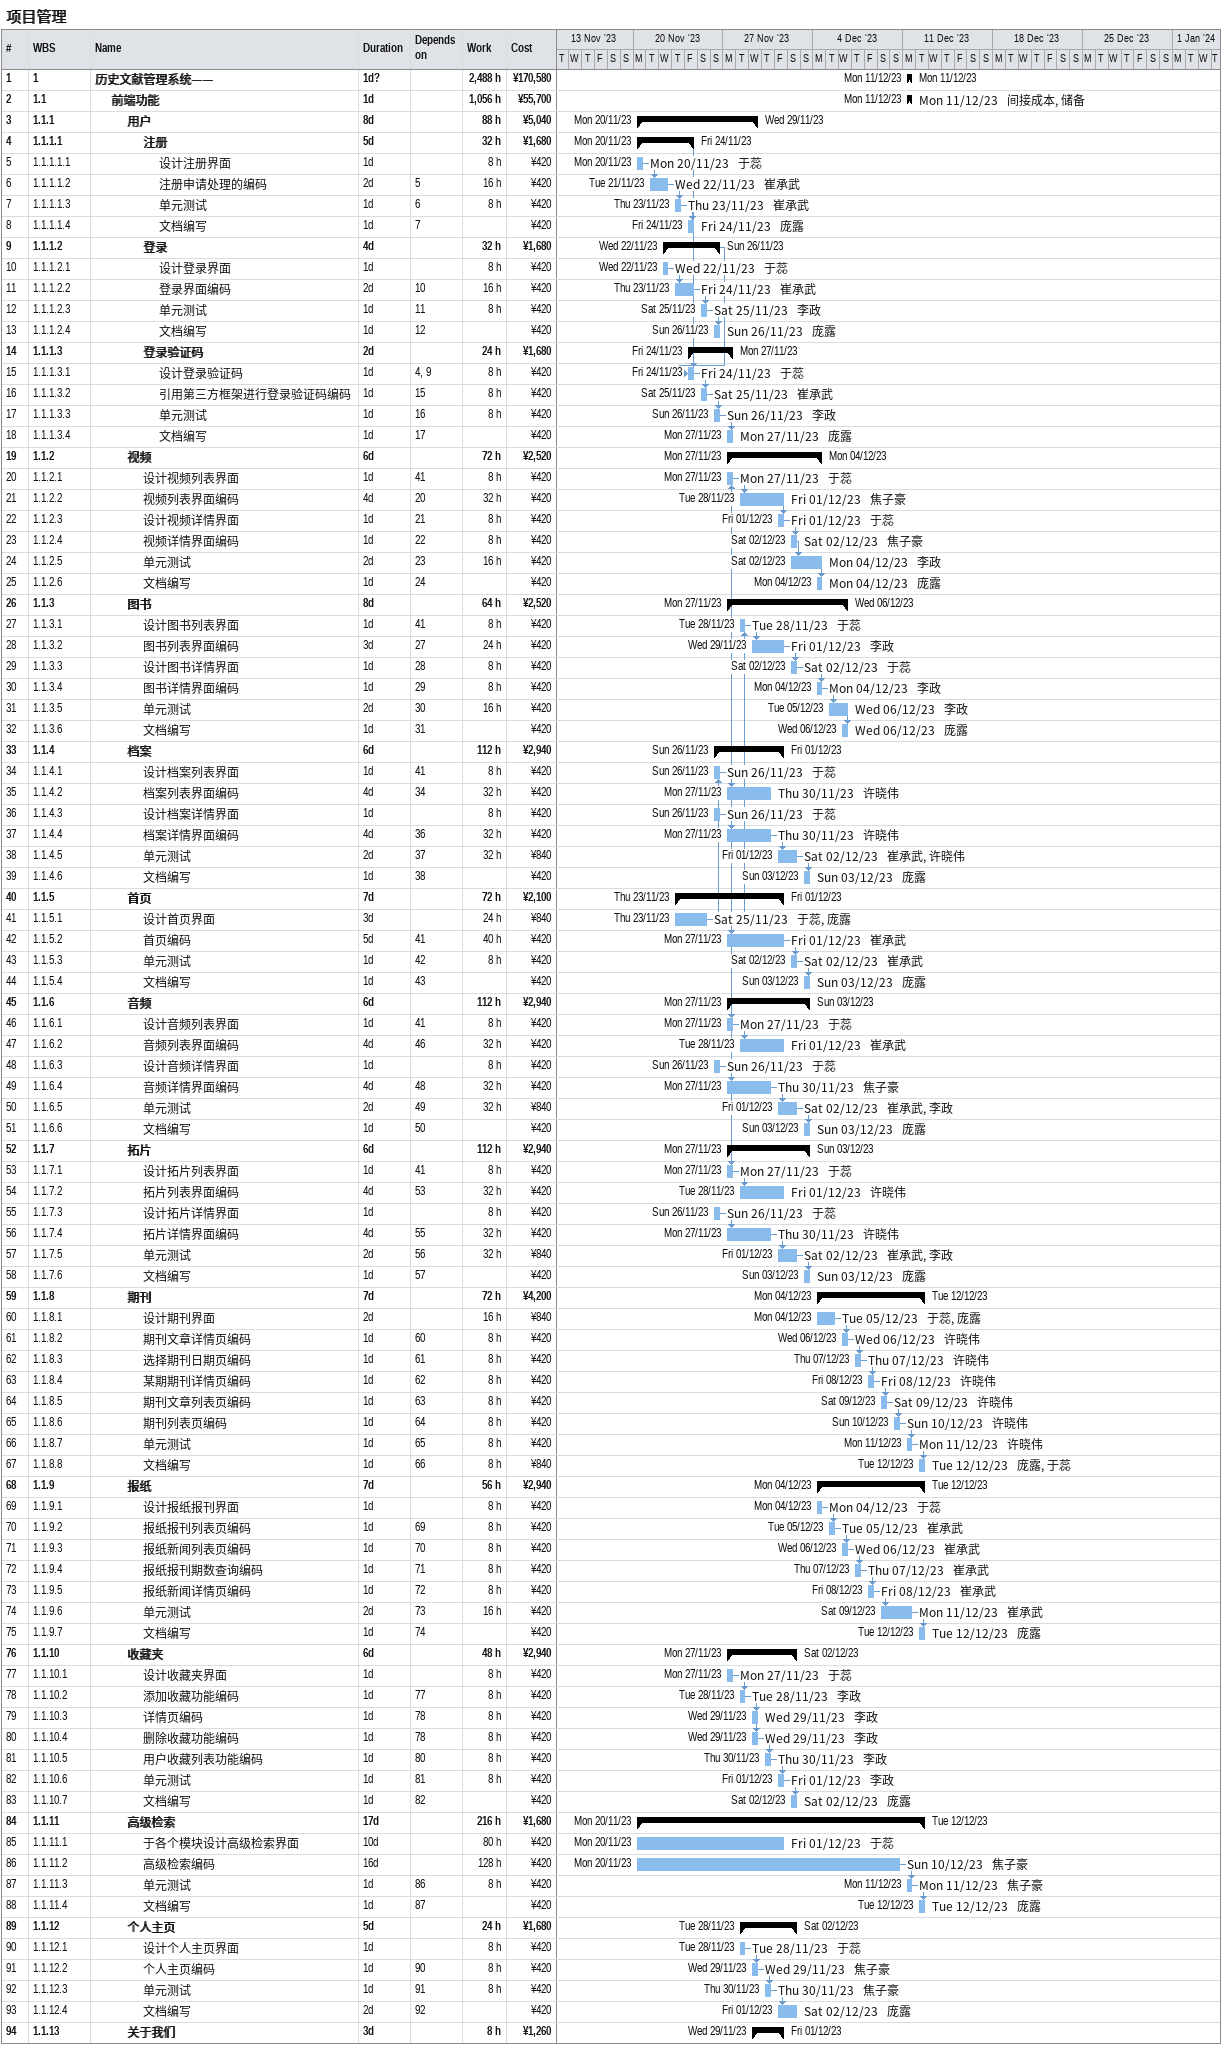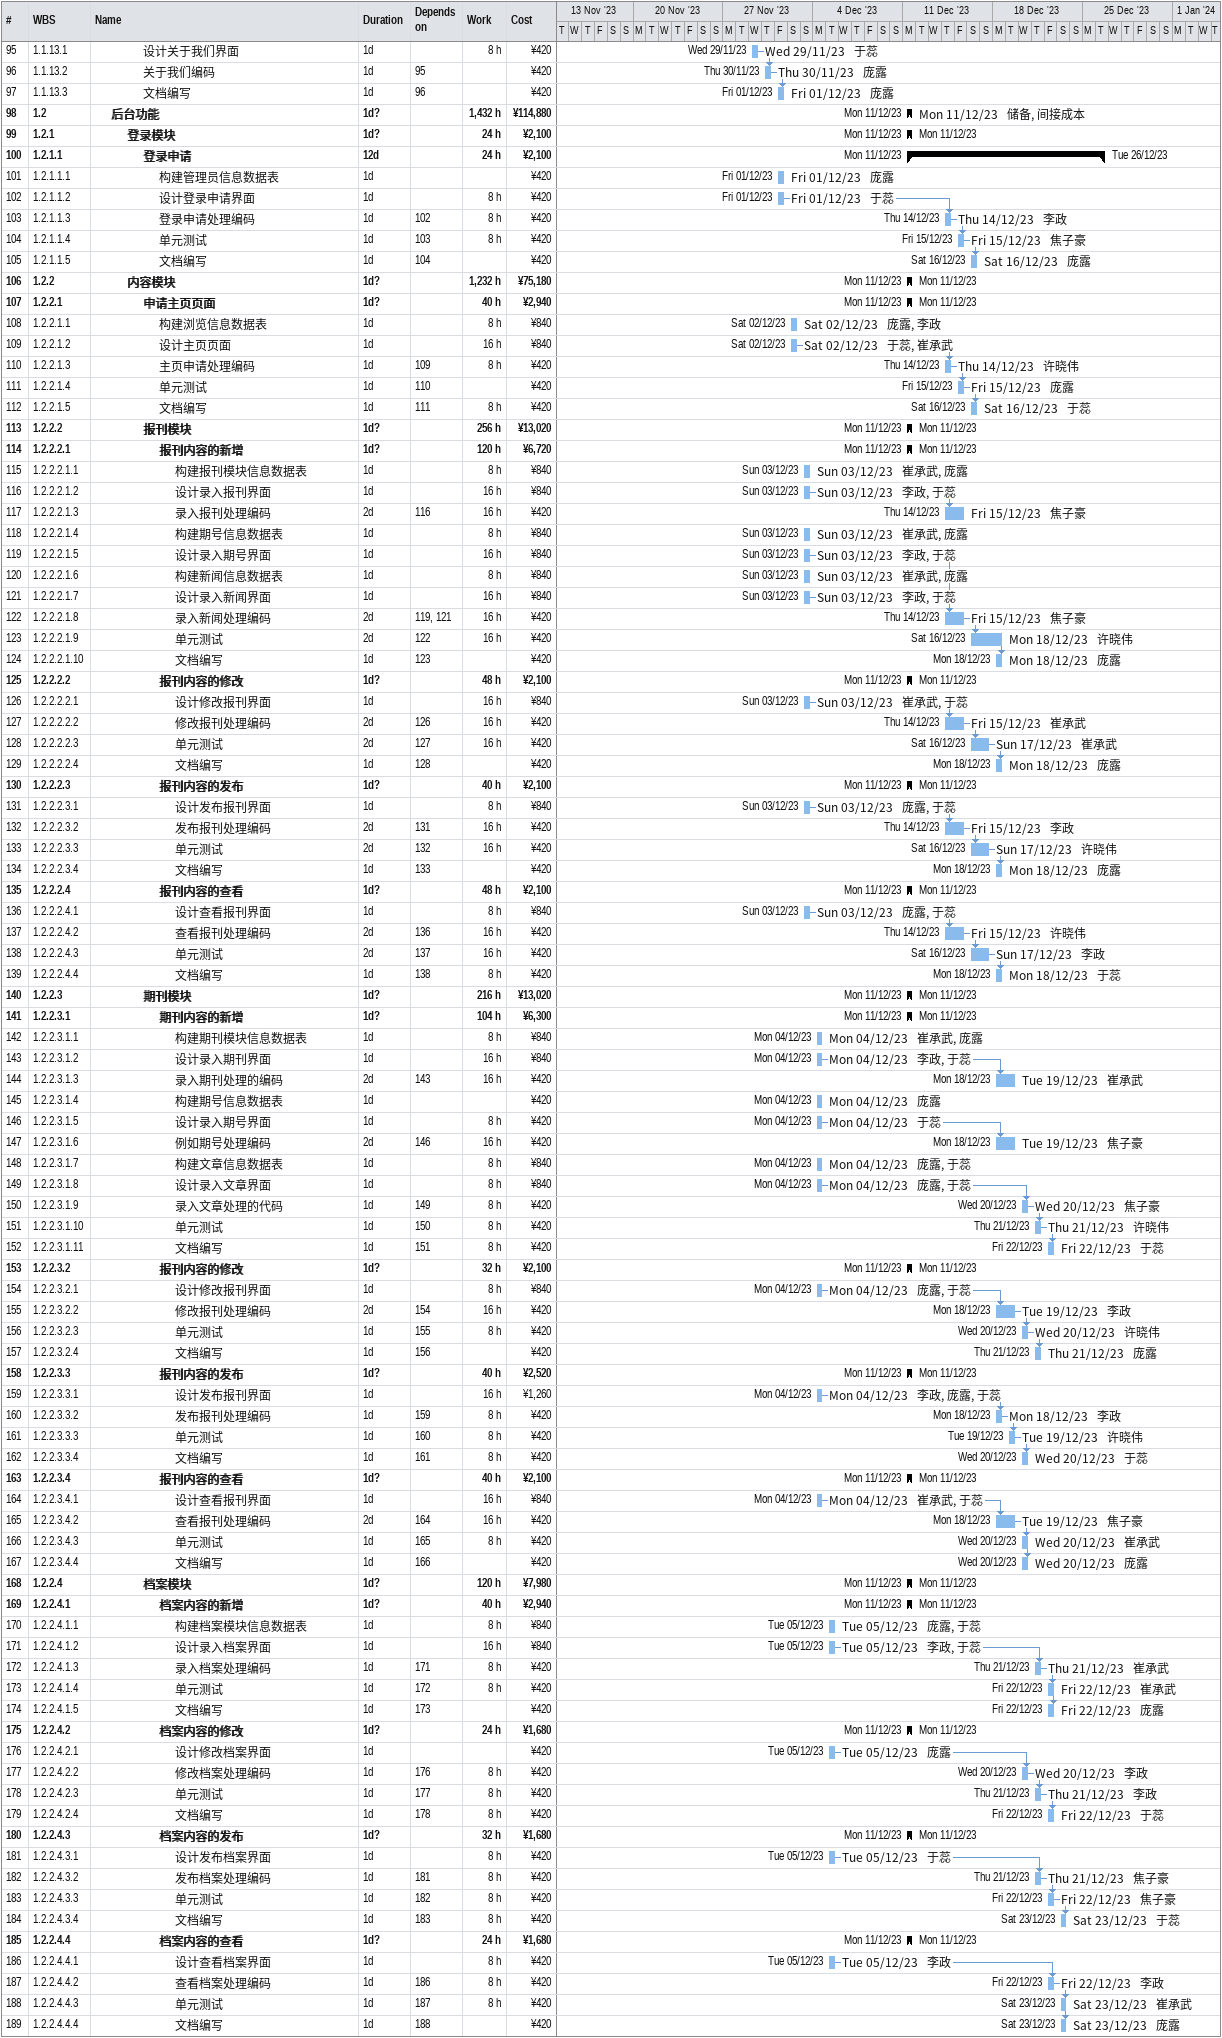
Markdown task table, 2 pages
项目管理

| ID | WBS | Task | Duration | Start | Finish | Predecessors | Resources | Work (h) | Cost (¥) |
|---|---|---|---|---|---|---|---|---|---|
| 1 | 1 | **历史文献管理系统——** | 1d? | 2023-12-11 | 2023-12-11 |  |  | 2488 | 170580 |
| 2 | 1.1 | **前端功能** | 1d | 2023-12-11 | 2023-12-11 |  | 间接成本, 储备 | 1056 | 55700 |
| 3 | 1.1.1 | **用户** | 8d | 2023-11-20 | 2023-11-29 |  |  | 88 | 5040 |
| 4 | 1.1.1.1 | **注册** | 5d | 2023-11-20 | 2023-11-24 |  |  | 32 | 1680 |
| 5 | 1.1.1.1.1 | 设计注册界面 | 1d | 2023-11-20 | 2023-11-20 |  | 于蕊 | 8 | 420 |
| 6 | 1.1.1.1.2 | 注册申请处理的编码 | 2d | 2023-11-21 | 2023-11-22 | 5 | 崔承武 | 16 | 420 |
| 7 | 1.1.1.1.3 | 单元测试 | 1d | 2023-11-23 | 2023-11-23 | 6 | 崔承武 | 8 | 420 |
| 8 | 1.1.1.1.4 | 文档编写 | 1d | 2023-11-24 | 2023-11-24 | 7 | 庞露 |  | 420 |
| 9 | 1.1.1.2 | **登录** | 4d | 2023-11-22 | 2023-11-26 |  |  | 32 | 1680 |
| 10 | 1.1.1.2.1 | 设计登录界面 | 1d | 2023-11-22 | 2023-11-22 |  | 于蕊 | 8 | 420 |
| 11 | 1.1.1.2.2 | 登录界面编码 | 2d | 2023-11-23 | 2023-11-24 | 10 | 崔承武 | 16 | 420 |
| 12 | 1.1.1.2.3 | 单元测试 | 1d | 2023-11-25 | 2023-11-25 | 11 | 李政 | 8 | 420 |
| 13 | 1.1.1.2.4 | 文档编写 | 1d | 2023-11-26 | 2023-11-26 | 12 | 庞露 |  | 420 |
| 14 | 1.1.1.3 | **登录验证码** | 2d | 2023-11-24 | 2023-11-27 |  |  | 24 | 1680 |
| 15 | 1.1.1.3.1 | 设计登录验证码 | 1d | 2023-11-24 | 2023-11-24 | 4, 9 | 于蕊 | 8 | 420 |
| 16 | 1.1.1.3.2 | 引用第三方框架进行登录验证码编码 | 1d | 2023-11-25 | 2023-11-25 | 15 | 崔承武 | 8 | 420 |
| 17 | 1.1.1.3.3 | 单元测试 | 1d | 2023-11-26 | 2023-11-26 | 16 | 李政 | 8 | 420 |
| 18 | 1.1.1.3.4 | 文档编写 | 1d | 2023-11-27 | 2023-11-27 | 17 | 庞露 |  | 420 |
| 19 | 1.1.2 | **视频** | 6d | 2023-11-27 | 2023-12-04 |  |  | 72 | 2520 |
| 20 | 1.1.2.1 | 设计视频列表界面 | 1d | 2023-11-27 | 2023-11-27 | 41 | 于蕊 | 8 | 420 |
| 21 | 1.1.2.2 | 视频列表界面编码 | 4d | 2023-11-28 | 2023-12-01 | 20 | 焦子豪 | 32 | 420 |
| 22 | 1.1.2.3 | 设计视频详情界面 | 1d | 2023-12-01 | 2023-12-01 | 21 | 于蕊 | 8 | 420 |
| 23 | 1.1.2.4 | 视频详情界面编码 | 1d | 2023-12-02 | 2023-12-02 | 22 | 焦子豪 | 8 | 420 |
| 24 | 1.1.2.5 | 单元测试 | 2d | 2023-12-02 | 2023-12-04 | 23 | 李政 | 16 | 420 |
| 25 | 1.1.2.6 | 文档编写 | 1d | 2023-12-04 | 2023-12-04 | 24 | 庞露 |  | 420 |
| 26 | 1.1.3 | **图书** | 8d | 2023-11-27 | 2023-12-06 |  |  | 64 | 2520 |
| 27 | 1.1.3.1 | 设计图书列表界面 | 1d | 2023-11-28 | 2023-11-28 | 41 | 于蕊 | 8 | 420 |
| 28 | 1.1.3.2 | 图书列表界面编码 | 3d | 2023-11-29 | 2023-12-01 | 27 | 李政 | 24 | 420 |
| 29 | 1.1.3.3 | 设计图书详情界面 | 1d | 2023-12-02 | 2023-12-02 | 28 | 于蕊 | 8 | 420 |
| 30 | 1.1.3.4 | 图书详情界面编码 | 1d | 2023-12-04 | 2023-12-04 | 29 | 李政 | 8 | 420 |
| 31 | 1.1.3.5 | 单元测试 | 2d | 2023-12-05 | 2023-12-06 | 30 | 李政 | 16 | 420 |
| 32 | 1.1.3.6 | 文档编写 | 1d | 2023-12-06 | 2023-12-06 | 31 | 庞露 |  | 420 |
| 33 | 1.1.4 | **档案** | 6d | 2023-11-26 | 2023-12-01 |  |  | 112 | 2940 |
| 34 | 1.1.4.1 | 设计档案列表界面 | 1d | 2023-11-26 | 2023-11-26 | 41 | 于蕊 | 8 | 420 |
| 35 | 1.1.4.2 | 档案列表界面编码 | 4d | 2023-11-27 | 2023-11-30 | 34 | 许晓伟 | 32 | 420 |
| 36 | 1.1.4.3 | 设计档案详情界面 | 1d | 2023-11-26 | 2023-11-26 |  | 于蕊 | 8 | 420 |
| 37 | 1.1.4.4 | 档案详情界面编码 | 4d | 2023-11-27 | 2023-11-30 | 36 | 许晓伟 | 32 | 420 |
| 38 | 1.1.4.5 | 单元测试 | 2d | 2023-12-01 | 2023-12-02 | 37 | 崔承武, 许晓伟 | 32 | 840 |
| 39 | 1.1.4.6 | 文档编写 | 1d | 2023-12-03 | 2023-12-03 | 38 | 庞露 |  | 420 |
| 40 | 1.1.5 | **首页** | 7d | 2023-11-23 | 2023-12-01 |  |  | 72 | 2100 |
| 41 | 1.1.5.1 | 设计首页界面 | 3d | 2023-11-23 | 2023-11-25 |  | 于蕊, 庞露 | 24 | 840 |
| 42 | 1.1.5.2 | 首页编码 | 5d | 2023-11-27 | 2023-12-01 | 41 | 崔承武 | 40 | 420 |
| 43 | 1.1.5.3 | 单元测试 | 1d | 2023-12-02 | 2023-12-02 | 42 | 崔承武 | 8 | 420 |
| 44 | 1.1.5.4 | 文档编写 | 1d | 2023-12-03 | 2023-12-03 | 43 | 庞露 |  | 420 |
| 45 | 1.1.6 | **音频** | 6d | 2023-11-27 | 2023-12-03 |  |  | 112 | 2940 |
| 46 | 1.1.6.1 | 设计音频列表界面 | 1d | 2023-11-27 | 2023-11-27 | 41 | 于蕊 | 8 | 420 |
| 47 | 1.1.6.2 | 音频列表界面编码 | 4d | 2023-11-28 | 2023-12-01 | 46 | 崔承武 | 32 | 420 |
| 48 | 1.1.6.3 | 设计音频详情界面 | 1d | 2023-11-26 | 2023-11-26 |  | 于蕊 | 8 | 420 |
| 49 | 1.1.6.4 | 音频详情界面编码 | 4d | 2023-11-27 | 2023-11-30 | 48 | 焦子豪 | 32 | 420 |
| 50 | 1.1.6.5 | 单元测试 | 2d | 2023-12-01 | 2023-12-02 | 49 | 崔承武, 李政 | 32 | 840 |
| 51 | 1.1.6.6 | 文档编写 | 1d | 2023-12-03 | 2023-12-03 | 50 | 庞露 |  | 420 |
| 52 | 1.1.7 | **拓片** | 6d | 2023-11-27 | 2023-12-03 |  |  | 112 | 2940 |
| 53 | 1.1.7.1 | 设计拓片列表界面 | 1d | 2023-11-27 | 2023-11-27 | 41 | 于蕊 | 8 | 420 |
| 54 | 1.1.7.2 | 拓片列表界面编码 | 4d | 2023-11-28 | 2023-12-01 | 53 | 许晓伟 | 32 | 420 |
| 55 | 1.1.7.3 | 设计拓片详情界面 | 1d | 2023-11-26 | 2023-11-26 |  | 于蕊 | 8 | 420 |
| 56 | 1.1.7.4 | 拓片详情界面编码 | 4d | 2023-11-27 | 2023-11-30 | 55 | 许晓伟 | 32 | 420 |
| 57 | 1.1.7.5 | 单元测试 | 2d | 2023-12-01 | 2023-12-02 | 56 | 崔承武, 李政 | 32 | 840 |
| 58 | 1.1.7.6 | 文档编写 | 1d | 2023-12-03 | 2023-12-03 | 57 | 庞露 |  | 420 |
| 59 | 1.1.8 | **期刊** | 7d | 2023-12-04 | 2023-12-12 |  |  | 72 | 4200 |
| 60 | 1.1.8.1 | 设计期刊界面 | 2d | 2023-12-04 | 2023-12-05 |  | 于蕊, 庞露 | 16 | 840 |
| 61 | 1.1.8.2 | 期刊文章详情页编码 | 1d | 2023-12-06 | 2023-12-06 | 60 | 许晓伟 | 8 | 420 |
| 62 | 1.1.8.3 | 选择期刊日期页编码 | 1d | 2023-12-07 | 2023-12-07 | 61 | 许晓伟 | 8 | 420 |
| 63 | 1.1.8.4 | 某期期刊详情页编码 | 1d | 2023-12-08 | 2023-12-08 | 62 | 许晓伟 | 8 | 420 |
| 64 | 1.1.8.5 | 期刊文章列表页编码 | 1d | 2023-12-09 | 2023-12-09 | 63 | 许晓伟 | 8 | 420 |
| 65 | 1.1.8.6 | 期刊列表页编码 | 1d | 2023-12-10 | 2023-12-10 | 64 | 许晓伟 | 8 | 420 |
| 66 | 1.1.8.7 | 单元测试 | 1d | 2023-12-11 | 2023-12-11 | 65 | 许晓伟 | 8 | 420 |
| 67 | 1.1.8.8 | 文档编写 | 1d | 2023-12-12 | 2023-12-12 | 66 | 庞露, 于蕊 | 8 | 840 |
| 68 | 1.1.9 | **报纸** | 7d | 2023-12-04 | 2023-12-12 |  |  | 56 | 2940 |
| 69 | 1.1.9.1 | 设计报纸报刊界面 | 1d | 2023-12-04 | 2023-12-04 |  | 于蕊 | 8 | 420 |
| 70 | 1.1.9.2 | 报纸报刊列表页编码 | 1d | 2023-12-05 | 2023-12-05 | 69 | 崔承武 | 8 | 420 |
| 71 | 1.1.9.3 | 报纸新闻列表页编码 | 1d | 2023-12-06 | 2023-12-06 | 70 | 崔承武 | 8 | 420 |
| 72 | 1.1.9.4 | 报纸报刊期数查询编码 | 1d | 2023-12-07 | 2023-12-07 | 71 | 崔承武 | 8 | 420 |
| 73 | 1.1.9.5 | 报纸新闻详情页编码 | 1d | 2023-12-08 | 2023-12-08 | 72 | 崔承武 | 8 | 420 |
| 74 | 1.1.9.6 | 单元测试 | 2d | 2023-12-09 | 2023-12-11 | 73 | 崔承武 | 16 | 420 |
| 75 | 1.1.9.7 | 文档编写 | 1d | 2023-12-12 | 2023-12-12 | 74 | 庞露 |  | 420 |
| 76 | 1.1.10 | **收藏夹** | 6d | 2023-11-27 | 2023-12-02 |  |  | 48 | 2940 |
| 77 | 1.1.10.1 | 设计收藏夹界面 | 1d | 2023-11-27 | 2023-11-27 |  | 于蕊 | 8 | 420 |
| 78 | 1.1.10.2 | 添加收藏功能编码 | 1d | 2023-11-28 | 2023-11-28 | 77 | 李政 | 8 | 420 |
| 79 | 1.1.10.3 | 详情页编码 | 1d | 2023-11-29 | 2023-11-29 | 78 | 李政 | 8 | 420 |
| 80 | 1.1.10.4 | 删除收藏功能编码 | 1d | 2023-11-29 | 2023-11-29 | 78 | 李政 | 8 | 420 |
| 81 | 1.1.10.5 | 用户收藏列表功能编码 | 1d | 2023-11-30 | 2023-11-30 | 80 | 李政 | 8 | 420 |
| 82 | 1.1.10.6 | 单元测试 | 1d | 2023-12-01 | 2023-12-01 | 81 | 李政 | 8 | 420 |
| 83 | 1.1.10.7 | 文档编写 | 1d | 2023-12-02 | 2023-12-02 | 82 | 庞露 |  | 420 |
| 84 | 1.1.11 | **高级检索** | 17d | 2023-11-20 | 2023-12-12 |  |  | 216 | 1680 |
| 85 | 1.1.11.1 | 于各个模块设计高级检索界面 | 10d | 2023-11-20 | 2023-12-01 |  | 于蕊 | 80 | 420 |
| 86 | 1.1.11.2 | 高级检索编码 | 16d | 2023-11-20 | 2023-12-10 |  | 焦子豪 | 128 | 420 |
| 87 | 1.1.11.3 | 单元测试 | 1d | 2023-12-11 | 2023-12-11 | 86 | 焦子豪 | 8 | 420 |
| 88 | 1.1.11.4 | 文档编写 | 1d | 2023-12-12 | 2023-12-12 | 87 | 庞露 |  | 420 |
| 89 | 1.1.12 | **个人主页** | 5d | 2023-11-28 | 2023-12-02 |  |  | 24 | 1680 |
| 90 | 1.1.12.1 | 设计个人主页界面 | 1d | 2023-11-28 | 2023-11-28 |  | 于蕊 | 8 | 420 |
| 91 | 1.1.12.2 | 个人主页编码 | 1d | 2023-11-29 | 2023-11-29 | 90 | 焦子豪 | 8 | 420 |
| 92 | 1.1.12.3 | 单元测试 | 1d | 2023-11-30 | 2023-11-30 | 91 | 焦子豪 | 8 | 420 |
| 93 | 1.1.12.4 | 文档编写 | 2d | 2023-12-01 | 2023-12-02 | 92 | 庞露 |  | 420 |
| 94 | 1.1.13 | **关于我们** | 3d | 2023-11-29 | 2023-12-01 |  |  | 8 | 1260 |
| 95 | 1.1.13.1 | 设计关于我们界面 | 1d | 2023-11-29 | 2023-11-29 |  | 于蕊 | 8 | 420 |
| 96 | 1.1.13.2 | 关于我们编码 | 1d | 2023-11-30 | 2023-11-30 | 95 | 庞露 |  | 420 |
| 97 | 1.1.13.3 | 文档编写 | 1d | 2023-12-01 | 2023-12-01 | 96 | 庞露 |  | 420 |
| 98 | 1.2 | **后台功能** | 1d? | 2023-12-11 | 2023-12-11 |  | 储备, 间接成本 | 1432 | 114880 |
| 99 | 1.2.1 | **登录模块** | 1d? | 2023-12-11 | 2023-12-11 |  |  | 24 | 2100 |
| 100 | 1.2.1.1 | **登录申请** | 12d | 2023-12-11 | 2023-12-26 |  |  | 24 | 2100 |
| 101 | 1.2.1.1.1 | 构建管理员信息数据表 | 1d | 2023-12-01 | 2023-12-01 |  | 庞露 |  | 420 |
| 102 | 1.2.1.1.2 | 设计登录申请界面 | 1d | 2023-12-01 | 2023-12-01 |  | 于蕊 | 8 | 420 |
| 103 | 1.2.1.1.3 | 登录申请处理编码 | 1d | 2023-12-14 | 2023-12-14 | 102 | 李政 | 8 | 420 |
| 104 | 1.2.1.1.4 | 单元测试 | 1d | 2023-12-15 | 2023-12-15 | 103 | 焦子豪 | 8 | 420 |
| 105 | 1.2.1.1.5 | 文档编写 | 1d | 2023-12-16 | 2023-12-16 | 104 | 庞露 |  | 420 |
| 106 | 1.2.2 | **内容模块** | 1d? | 2023-12-11 | 2023-12-11 |  |  | 1232 | 75180 |
| 107 | 1.2.2.1 | **申请主页页面** | 1d? | 2023-12-11 | 2023-12-11 |  |  | 40 | 2940 |
| 108 | 1.2.2.1.1 | 构建浏览信息数据表 | 1d | 2023-12-02 | 2023-12-02 |  | 庞露, 李政 | 8 | 840 |
| 109 | 1.2.2.1.2 | 设计主页页面 | 1d | 2023-12-02 | 2023-12-02 |  | 于蕊, 崔承武 | 16 | 840 |
| 110 | 1.2.2.1.3 | 主页申请处理编码 | 1d | 2023-12-14 | 2023-12-14 | 109 | 许晓伟 | 8 | 420 |
| 111 | 1.2.2.1.4 | 单元测试 | 1d | 2023-12-15 | 2023-12-15 | 110 | 庞露 |  | 420 |
| 112 | 1.2.2.1.5 | 文档编写 | 1d | 2023-12-16 | 2023-12-16 | 111 | 于蕊 | 8 | 420 |
| 113 | 1.2.2.2 | **报刊模块** | 1d? | 2023-12-11 | 2023-12-11 |  |  | 256 | 13020 |
| 114 | 1.2.2.2.1 | **报刊内容的新增** | 1d? | 2023-12-11 | 2023-12-11 |  |  | 120 | 6720 |
| 115 | 1.2.2.2.1.1 | 构建报刊模块信息数据表 | 1d | 2023-12-03 | 2023-12-03 |  | 崔承武, 庞露 | 8 | 840 |
| 116 | 1.2.2.2.1.2 | 设计录入报刊界面 | 1d | 2023-12-03 | 2023-12-03 |  | 李政, 于蕊 | 16 | 840 |
| 117 | 1.2.2.2.1.3 | 录入报刊处理编码 | 2d | 2023-12-14 | 2023-12-15 | 116 | 焦子豪 | 16 | 420 |
| 118 | 1.2.2.2.1.4 | 构建期号信息数据表 | 1d | 2023-12-03 | 2023-12-03 |  | 崔承武, 庞露 | 8 | 840 |
| 119 | 1.2.2.2.1.5 | 设计录入期号界面 | 1d | 2023-12-03 | 2023-12-03 |  | 李政, 于蕊 | 16 | 840 |
| 120 | 1.2.2.2.1.6 | 构建新闻信息数据表 | 1d | 2023-12-03 | 2023-12-03 |  | 崔承武, 庞露 | 8 | 840 |
| 121 | 1.2.2.2.1.7 | 设计录入新闻界面 | 1d | 2023-12-03 | 2023-12-03 |  | 李政, 于蕊 | 16 | 840 |
| 122 | 1.2.2.2.1.8 | 录入新闻处理编码 | 2d | 2023-12-14 | 2023-12-15 | 119, 121 | 焦子豪 | 16 | 420 |
| 123 | 1.2.2.2.1.9 | 单元测试 | 2d | 2023-12-16 | 2023-12-18 | 122 | 许晓伟 | 16 | 420 |
| 124 | 1.2.2.2.1.10 | 文档编写 | 1d | 2023-12-18 | 2023-12-18 | 123 | 庞露 |  | 420 |
| 125 | 1.2.2.2.2 | **报刊内容的修改** | 1d? | 2023-12-11 | 2023-12-11 |  |  | 48 | 2100 |
| 126 | 1.2.2.2.2.1 | 设计修改报刊界面 | 1d | 2023-12-03 | 2023-12-03 |  | 崔承武, 于蕊 | 16 | 840 |
| 127 | 1.2.2.2.2.2 | 修改报刊处理编码 | 2d | 2023-12-14 | 2023-12-15 | 126 | 崔承武 | 16 | 420 |
| 128 | 1.2.2.2.2.3 | 单元测试 | 2d | 2023-12-16 | 2023-12-17 | 127 | 崔承武 | 16 | 420 |
| 129 | 1.2.2.2.2.4 | 文档编写 | 1d | 2023-12-18 | 2023-12-18 | 128 | 庞露 |  | 420 |
| 130 | 1.2.2.2.3 | **报刊内容的发布** | 1d? | 2023-12-11 | 2023-12-11 |  |  | 40 | 2100 |
| 131 | 1.2.2.2.3.1 | 设计发布报刊界面 | 1d | 2023-12-03 | 2023-12-03 |  | 庞露, 于蕊 | 8 | 840 |
| 132 | 1.2.2.2.3.2 | 发布报刊处理编码 | 2d | 2023-12-14 | 2023-12-15 | 131 | 李政 | 16 | 420 |
| 133 | 1.2.2.2.3.3 | 单元测试 | 2d | 2023-12-16 | 2023-12-17 | 132 | 许晓伟 | 16 | 420 |
| 134 | 1.2.2.2.3.4 | 文档编写 | 1d | 2023-12-18 | 2023-12-18 | 133 | 庞露 |  | 420 |
| 135 | 1.2.2.2.4 | **报刊内容的查看** | 1d? | 2023-12-11 | 2023-12-11 |  |  | 48 | 2100 |
| 136 | 1.2.2.2.4.1 | 设计查看报刊界面 | 1d | 2023-12-03 | 2023-12-03 |  | 庞露, 于蕊 | 8 | 840 |
| 137 | 1.2.2.2.4.2 | 查看报刊处理编码 | 2d | 2023-12-14 | 2023-12-15 | 136 | 许晓伟 | 16 | 420 |
| 138 | 1.2.2.2.4.3 | 单元测试 | 2d | 2023-12-16 | 2023-12-17 | 137 | 李政 | 16 | 420 |
| 139 | 1.2.2.2.4.4 | 文档编写 | 1d | 2023-12-18 | 2023-12-18 | 138 | 于蕊 | 8 | 420 |
| 140 | 1.2.2.3 | **期刊模块** | 1d? | 2023-12-11 | 2023-12-11 |  |  | 216 | 13020 |
| 141 | 1.2.2.3.1 | **期刊内容的新增** | 1d? | 2023-12-11 | 2023-12-11 |  |  | 104 | 6300 |
| 142 | 1.2.2.3.1.1 | 构建期刊模块信息数据表 | 1d | 2023-12-04 | 2023-12-04 |  | 崔承武, 庞露 | 8 | 840 |
| 143 | 1.2.2.3.1.2 | 设计录入期刊界面 | 1d | 2023-12-04 | 2023-12-04 |  | 李政, 于蕊 | 16 | 840 |
| 144 | 1.2.2.3.1.3 | 录入期刊处理的编码 | 2d | 2023-12-18 | 2023-12-19 | 143 | 崔承武 | 16 | 420 |
| 145 | 1.2.2.3.1.4 | 构建期号信息数据表 | 1d | 2023-12-04 | 2023-12-04 |  | 庞露 |  | 420 |
| 146 | 1.2.2.3.1.5 | 设计录入期号界面 | 1d | 2023-12-04 | 2023-12-04 |  | 于蕊 | 8 | 420 |
| 147 | 1.2.2.3.1.6 | 例如期号处理编码 | 2d | 2023-12-18 | 2023-12-19 | 146 | 焦子豪 | 16 | 420 |
| 148 | 1.2.2.3.1.7 | 构建文章信息数据表 | 1d | 2023-12-04 | 2023-12-04 |  | 庞露, 于蕊 | 8 | 840 |
| 149 | 1.2.2.3.1.8 | 设计录入文章界面 | 1d | 2023-12-04 | 2023-12-04 |  | 庞露, 于蕊 | 8 | 840 |
| 150 | 1.2.2.3.1.9 | 录入文章处理的代码 | 1d | 2023-12-20 | 2023-12-20 | 149 | 焦子豪 | 8 | 420 |
| 151 | 1.2.2.3.1.10 | 单元测试 | 1d | 2023-12-21 | 2023-12-21 | 150 | 许晓伟 | 8 | 420 |
| 152 | 1.2.2.3.1.11 | 文档编写 | 1d | 2023-12-22 | 2023-12-22 | 151 | 于蕊 | 8 | 420 |
| 153 | 1.2.2.3.2 | **报刊内容的修改** | 1d? | 2023-12-11 | 2023-12-11 |  |  | 32 | 2100 |
| 154 | 1.2.2.3.2.1 | 设计修改报刊界面 | 1d | 2023-12-04 | 2023-12-04 |  | 庞露, 于蕊 | 8 | 840 |
| 155 | 1.2.2.3.2.2 | 修改报刊处理编码 | 2d | 2023-12-18 | 2023-12-19 | 154 | 李政 | 16 | 420 |
| 156 | 1.2.2.3.2.3 | 单元测试 | 1d | 2023-12-20 | 2023-12-20 | 155 | 许晓伟 | 8 | 420 |
| 157 | 1.2.2.3.2.4 | 文档编写 | 1d | 2023-12-21 | 2023-12-21 | 156 | 庞露 |  | 420 |
| 158 | 1.2.2.3.3 | **报刊内容的发布** | 1d? | 2023-12-11 | 2023-12-11 |  |  | 40 | 2520 |
| 159 | 1.2.2.3.3.1 | 设计发布报刊界面 | 1d | 2023-12-04 | 2023-12-04 |  | 李政, 庞露, 于蕊 | 16 | 1260 |
| 160 | 1.2.2.3.3.2 | 发布报刊处理编码 | 1d | 2023-12-18 | 2023-12-18 | 159 | 李政 | 8 | 420 |
| 161 | 1.2.2.3.3.3 | 单元测试 | 1d | 2023-12-19 | 2023-12-19 | 160 | 许晓伟 | 8 | 420 |
| 162 | 1.2.2.3.3.4 | 文档编写 | 1d | 2023-12-20 | 2023-12-20 | 161 | 于蕊 | 8 | 420 |
| 163 | 1.2.2.3.4 | **报刊内容的查看** | 1d? | 2023-12-11 | 2023-12-11 |  |  | 40 | 2100 |
| 164 | 1.2.2.3.4.1 | 设计查看报刊界面 | 1d | 2023-12-04 | 2023-12-04 |  | 崔承武, 于蕊 | 16 | 840 |
| 165 | 1.2.2.3.4.2 | 查看报刊处理编码 | 2d | 2023-12-18 | 2023-12-19 | 164 | 焦子豪 | 16 | 420 |
| 166 | 1.2.2.3.4.3 | 单元测试 | 1d | 2023-12-20 | 2023-12-20 | 165 | 崔承武 | 8 | 420 |
| 167 | 1.2.2.3.4.4 | 文档编写 | 1d | 2023-12-20 | 2023-12-20 | 166 | 庞露 |  | 420 |
| 168 | 1.2.2.4 | **档案模块** | 1d? | 2023-12-11 | 2023-12-11 |  |  | 120 | 7980 |
| 169 | 1.2.2.4.1 | **档案内容的新增** | 1d? | 2023-12-11 | 2023-12-11 |  |  | 40 | 2940 |
| 170 | 1.2.2.4.1.1 | 构建档案模块信息数据表 | 1d | 2023-12-05 | 2023-12-05 |  | 庞露, 于蕊 | 8 | 840 |
| 171 | 1.2.2.4.1.2 | 设计录入档案界面 | 1d | 2023-12-05 | 2023-12-05 |  | 李政, 于蕊 | 16 | 840 |
| 172 | 1.2.2.4.1.3 | 录入档案处理编码 | 1d | 2023-12-21 | 2023-12-21 | 171 | 崔承武 | 8 | 420 |
| 173 | 1.2.2.4.1.4 | 单元测试 | 1d | 2023-12-22 | 2023-12-22 | 172 | 崔承武 | 8 | 420 |
| 174 | 1.2.2.4.1.5 | 文档编写 | 1d | 2023-12-22 | 2023-12-22 | 173 | 庞露 |  | 420 |
| 175 | 1.2.2.4.2 | **档案内容的修改** | 1d? | 2023-12-11 | 2023-12-11 |  |  | 24 | 1680 |
| 176 | 1.2.2.4.2.1 | 设计修改档案界面 | 1d | 2023-12-05 | 2023-12-05 |  | 庞露 |  | 420 |
| 177 | 1.2.2.4.2.2 | 修改档案处理编码 | 1d | 2023-12-20 | 2023-12-20 | 176 | 李政 | 8 | 420 |
| 178 | 1.2.2.4.2.3 | 单元测试 | 1d | 2023-12-21 | 2023-12-21 | 177 | 李政 | 8 | 420 |
| 179 | 1.2.2.4.2.4 | 文档编写 | 1d | 2023-12-22 | 2023-12-22 | 178 | 于蕊 | 8 | 420 |
| 180 | 1.2.2.4.3 | **档案内容的发布** | 1d? | 2023-12-11 | 2023-12-11 |  |  | 32 | 1680 |
| 181 | 1.2.2.4.3.1 | 设计发布档案界面 | 1d | 2023-12-05 | 2023-12-05 |  | 于蕊 | 8 | 420 |
| 182 | 1.2.2.4.3.2 | 发布档案处理编码 | 1d | 2023-12-21 | 2023-12-21 | 181 | 焦子豪 | 8 | 420 |
| 183 | 1.2.2.4.3.3 | 单元测试 | 1d | 2023-12-22 | 2023-12-22 | 182 | 焦子豪 | 8 | 420 |
| 184 | 1.2.2.4.3.4 | 文档编写 | 1d | 2023-12-23 | 2023-12-23 | 183 | 于蕊 | 8 | 420 |
| 185 | 1.2.2.4.4 | **档案内容的查看** | 1d? | 2023-12-11 | 2023-12-11 |  |  | 24 | 1680 |
| 186 | 1.2.2.4.4.1 | 设计查看档案界面 | 1d | 2023-12-05 | 2023-12-05 |  | 李政 | 8 | 420 |
| 187 | 1.2.2.4.4.2 | 查看档案处理编码 | 1d | 2023-12-22 | 2023-12-22 | 186 | 李政 | 8 | 420 |
| 188 | 1.2.2.4.4.3 | 单元测试 | 1d | 2023-12-23 | 2023-12-23 | 187 | 崔承武 | 8 | 420 |
| 189 | 1.2.2.4.4.4 | 文档编写 | 1d | 2023-12-23 | 2023-12-23 | 188 | 庞露 |  | 420 |
